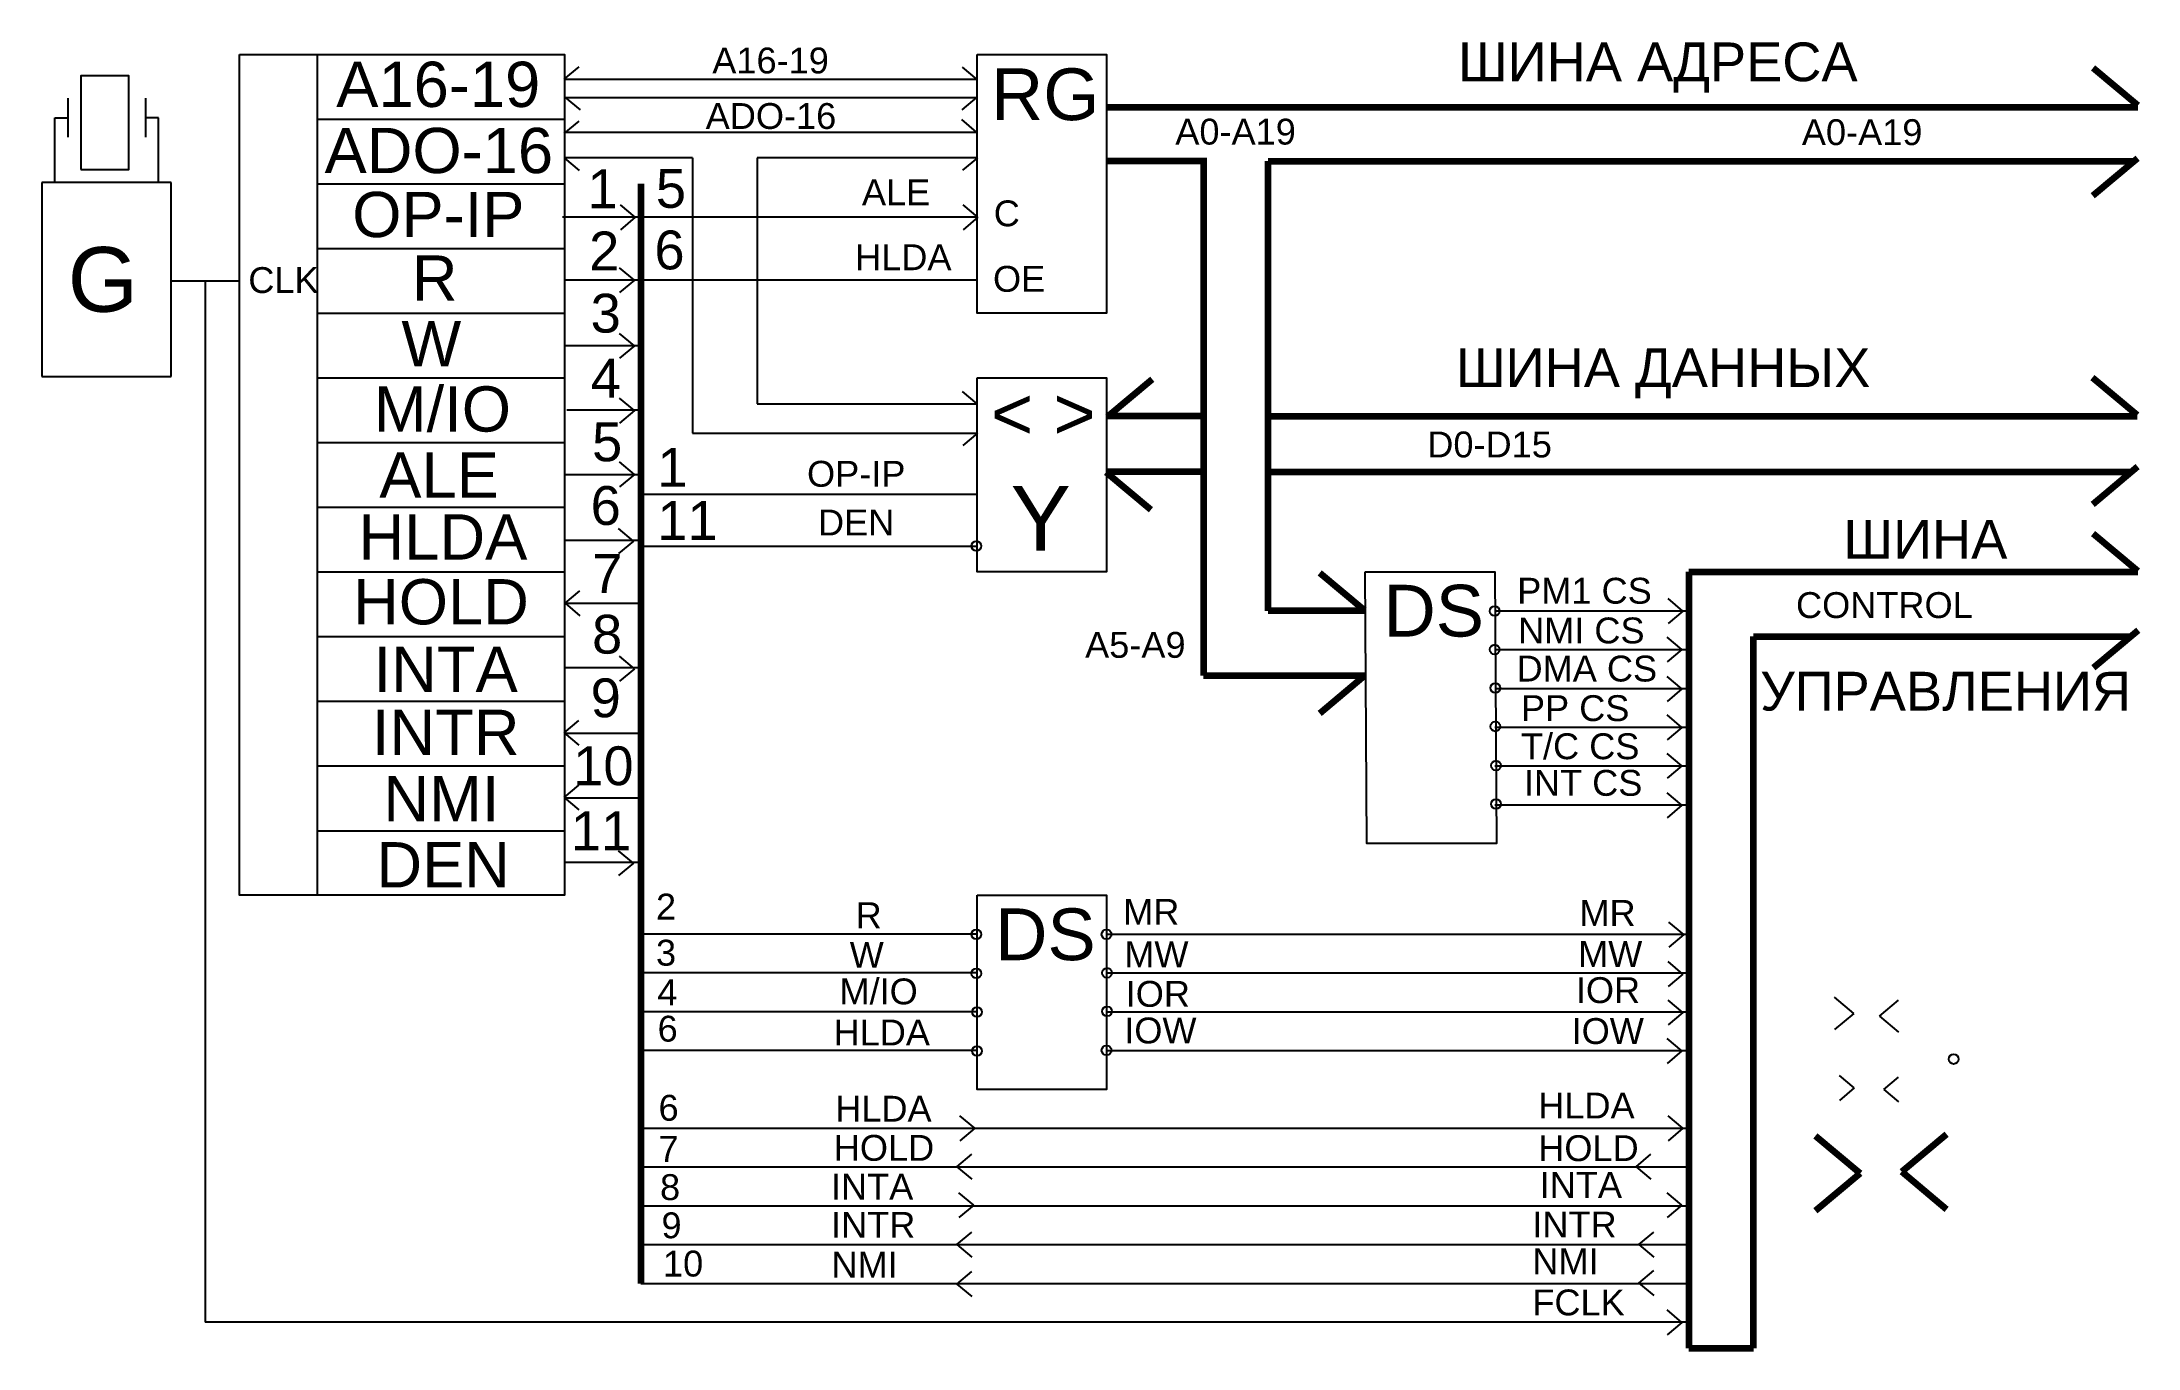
# Paper-space layout 'Лист1' of a CAD drawing. Header units: millimetres. Extents: x -14 to 276, y 7 to 188.
import ezdxf

# ---------------------------------------------------------------- set-up
doc = ezdxf.new("R2010")
doc.units = ezdxf.units.MM
doc.styles.get("Standard").update_dxf_attribs({"font": 'arial.ttf'})

psp = doc.layouts.new('Лист1')

# ---------------------------------------------------------------- linework, layer by layer
for p, q in [((23.8, 186.37), (23.8, 69.69)), ((58.08, 182.93), (60.15, 184.67)), ((115.36, 182.88), (113.3, 184.61)), ((-10.8, 180.29), (-10.8, 174.91)), ((-0.03, 180.29), (-0.03, 174.91)), ((58.09, 182.94), (115.35, 182.94)), ((58.09, 180.42), (115.35, 180.42)), ((58.21, 180.41), (60.28, 178.68)), ((115.31, 180.44), (113.25, 178.71)), ((-12.59, 168.62), (-12.59, 177.6)), ((-12.59, 177.6), (-10.8, 177.6)), ((1.77, 177.6), (-0.03, 177.6)), ((1.77, 168.62), (1.77, 177.6)), ((23.8, 177.4), (58.09, 177.4)), ((58.08, 175.4), (60.15, 177.13)), ((58.09, 175.58), (115.35, 175.58)), ((115.27, 175.6), (113.21, 177.33)), ((75.87, 172.03), (58.09, 172.03)), ((58.1, 172), (60.16, 170.27)), ((75.86, 172.01), (75.86, 133.84)), ((115.35, 172.01), (84.83, 172.01)), ((84.83, 172.01), (84.83, 137.9)), ((115.41, 172.03), (113.34, 170.3)), ((3.56, 168.62), (-14.39, 168.62)), ((-14.39, 168.62), (-14.39, 141.7)), ((3.56, 141.7), (3.56, 168.62)), ((23.8, 168.42), (58.09, 168.42)), ((57.84, 163.84), (68.68, 163.84)), ((67.93, 163.78), (65.87, 165.51)), ((67.93, 163.78), (65.87, 162.05)), ((68.68, 163.84), (115.35, 163.84)), ((115.46, 163.79), (113.4, 165.52)), ((115.46, 163.79), (113.4, 162.06)), ((23.8, 159.45), (58.09, 159.45)), ((3.56, 154.96), (13.03, 154.96)), ((8.25, 154.96), (8.25, 10.45)), ((58.04, 155.1), (68.68, 155.1)), ((67.8, 155.05), (65.74, 156.78)), ((67.8, 155.05), (65.74, 153.32)), ((68.68, 155.1), (115.35, 155.1)), ((23.8, 150.47), (58.09, 150.47)), ((58.04, 145.97), (68.68, 145.97)), ((67.8, 145.94), (65.74, 147.67)), ((67.8, 145.94), (65.74, 144.21)), ((-14.39, 141.7), (3.56, 141.7)), ((23.8, 141.49), (58.09, 141.49)), ((115.37, 137.89), (113.31, 139.62)), ((58.43, 137.04), (68.68, 137.04)), ((67.8, 136.95), (65.74, 138.68)), ((67.8, 136.95), (65.74, 135.22)), ((84.83, 137.9), (115.35, 137.9)), ((75.86, 133.84), (115.35, 133.84)), ((115.42, 133.84), (113.36, 132.11)), ((23.8, 132.52), (58.09, 132.52)), ((58.04, 128.1), (68.68, 128.1)), ((67.8, 128.1), (65.74, 129.83)), ((67.8, 128.1), (65.74, 126.37)), ((68.68, 125.34), (115.35, 125.34)), ((23.8, 123.54), (58.09, 123.54)), ((67.67, 118.85), (65.61, 120.58)), ((58.04, 118.97), (68.68, 118.97)), ((67.67, 118.85), (65.61, 117.12)), ((68.68, 118.16), (115.35, 118.16)), ((23.8, 114.57), (58.09, 114.57)), ((58.18, 110.21), (60.24, 111.94)), ((213.26, 109.14), (211.2, 110.87)), ((58.04, 110.23), (68.57, 110.23)), ((58.18, 110.21), (60.24, 108.48)), ((187.15, 109.18), (214.08, 109.18)), ((213.26, 109.14), (211.2, 107.41)), ((23.8, 105.59), (58.09, 105.59)), ((213.13, 103.8), (211.07, 105.53)), ((67.8, 101.14), (65.74, 102.87)), ((187.15, 103.8), (214.08, 103.8)), ((213.13, 103.8), (211.07, 102.07)), ((58.24, 101.3), (68.68, 101.3)), ((67.8, 101.14), (65.74, 99.41)), ((213.13, 98.33), (211.07, 100.07)), ((23.8, 96.62), (58.09, 96.62)), ((187.15, 98.41), (214.08, 98.41)), ((213.13, 98.33), (211.07, 96.6)), ((58.05, 92.24), (60.11, 93.97)), ((213.13, 93), (211.07, 94.73)), ((58.05, 92.24), (60.11, 90.51)), ((58.24, 92.17), (68.68, 92.17)), ((187.15, 93.03), (214.08, 93.03)), ((213.13, 93), (211.07, 91.26)), ((23.8, 87.64), (58.09, 87.64)), ((187.15, 87.64), (214.08, 87.64)), ((213.13, 87.66), (211.07, 89.39)), ((213.13, 87.66), (211.07, 85.93)), ((58.05, 83.26), (60.11, 84.99)), ((58.05, 83.26), (60.11, 81.53)), ((58.24, 83.23), (68.68, 83.23)), ((187.15, 82.26), (214.08, 82.26)), ((213.13, 82.19), (211.07, 83.92)), ((213.13, 82.19), (211.07, 80.46)), ((23.8, 78.66), (58.09, 78.66)), ((67.67, 74.15), (65.61, 75.88)), ((58.04, 74.3), (68.68, 74.3)), ((67.67, 74.15), (65.61, 72.42)), ((115.35, 64.3), (68.68, 64.3)), ((133.3, 64.3), (214.08, 64.3)), ((213.39, 64.24), (211.33, 65.97)), ((213.39, 64.24), (211.33, 62.51)), ((115.35, 58.92), (68.68, 58.92)), ((133.3, 58.92), (214.08, 58.92)), ((213.26, 58.77), (211.2, 60.5)), ((213.26, 58.77), (211.2, 57.04)), ((236.97, 53.3), (234.31, 55.54)), ((115.35, 53.53), (68.68, 53.53)), ((133.3, 53.53), (214.08, 53.53)), ((213.26, 53.43), (211.2, 55.16)), ((213.26, 53.43), (211.2, 51.7)), ((236.97, 53.3), (234.31, 51.07)), ((240.53, 52.91), (243.19, 55.14)), ((240.53, 52.91), (243.19, 50.68)), ((213.13, 48.09), (211.07, 49.82)), ((115.35, 48.15), (68.68, 48.15)), ((133.3, 48.15), (214.08, 48.15)), ((213.13, 48.09), (211.07, 46.36)), ((237.03, 42.96), (234.97, 44.69)), ((241.13, 42.74), (243.19, 44.47)), ((237.03, 42.96), (234.97, 41.23)), ((241.13, 42.74), (243.19, 41.01)), ((115.01, 37.37), (112.95, 39.1)), ((213.26, 37.37), (211.2, 39.1)), ((68.68, 37.38), (214.08, 37.38)), ((115.01, 37.37), (112.95, 35.64)), ((213.26, 37.37), (211.2, 35.64)), ((68.68, 31.99), (214.08, 31.99)), ((112.55, 32.03), (114.61, 33.76)), ((112.55, 32.03), (114.61, 30.3)), ((206.76, 32.03), (208.82, 33.76)), ((206.76, 32.03), (208.82, 30.3)), ((68.68, 26.61), (214.08, 26.61)), ((114.88, 26.69), (112.82, 28.42)), ((114.88, 26.69), (112.82, 24.96)), ((213.13, 26.69), (211.07, 28.42)), ((213.13, 26.69), (211.07, 24.96)), ((68.68, 21.22), (214.08, 21.22)), ((112.55, 21.22), (114.61, 22.95)), ((112.55, 21.22), (114.61, 19.49)), ((207.15, 21.22), (209.22, 22.95)), ((207.15, 21.22), (209.22, 19.49)), ((112.55, 15.75), (114.61, 17.48)), ((207.15, 15.88), (209.22, 17.61)), ((68.68, 15.84), (214.08, 15.84)), ((112.55, 15.75), (114.61, 14.02)), ((207.15, 15.88), (209.22, 14.15)), ((213.13, 10.41), (211.07, 12.15)), ((214.08, 10.45), (8.25, 10.45)), ((213.13, 10.41), (211.07, 8.68))]:
    psp.add_line(p, q)
at = {"color": 242, "lineweight": 100, "true_color": 0xcd2027}
for p, q in [((276.36, 179.28), (270.18, 184.47)), ((133.3, 179.08), (276.36, 179.08)), ((146.76, 172.01), (146.76, 100.21)), ((276.31, 171.94), (270.12, 166.75)), ((146.76, 171.56), (133.3, 171.56)), ((155.74, 171.56), (275.86, 171.56)), ((155.74, 109.18), (155.74, 171.56)), ((133.44, 136.13), (139.62, 141.33)), ((276.29, 136.32), (270.1, 141.51)), ((146.76, 136.17), (133.3, 136.17)), ((155.74, 136.17), (276.29, 136.17)), ((133.26, 128.41), (139.45, 123.22)), ((146.76, 128.45), (133.3, 128.45)), ((155.74, 128.45), (275.5, 128.45)), ((276.31, 129.13), (270.13, 123.93)), ((276.35, 114.66), (270.16, 119.85)), ((169.1, 109.21), (162.91, 114.4)), ((214.08, 114.57), (214.08, 6.86)), ((214.08, 114.57), (276.35, 114.57)), ((169.24, 109.18), (155.74, 109.18)), ((223.06, 6.86), (223.06, 105.59)), ((223.06, 105.59), (275.37, 105.59)), ((276.4, 106.46), (270.22, 101.27)), ((146.76, 100.21), (169.29, 100.21)), ((169.06, 100.11), (162.87, 94.92)), ((237.83, 31.08), (231.64, 36.28)), ((243.63, 31.35), (249.82, 36.54)), ((237.83, 31.08), (231.64, 25.89)), ((243.63, 31.35), (249.82, 26.16)), ((214.08, 6.86), (223.06, 6.86))]:
    psp.add_line(p, q, dxfattribs=at)
at = {"lineweight": 100}
psp.add_line((68.68, 168.42), (68.68, 15.84), dxfattribs=at)
for points in [[(13.03, 186.37), (58.09, 186.37), (58.09, 69.69), (13.03, 69.69)], [(115.35, 186.37), (133.3, 186.37), (133.3, 150.47), (115.35, 150.47)], [(-9, 170.42), (-2.33, 170.42), (-2.33, 183.39), (-9, 183.39)], [(115.35, 141.49), (133.3, 141.49), (133.3, 114.57), (115.35, 114.57)], [(169.2, 114.57), (187.15, 114.57), (187.38, 76.87), (169.43, 76.87)], [(115.35, 69.69), (133.3, 69.69), (133.3, 42.76), (115.35, 42.76)]]:
    psp.add_lwpolyline(points, close=True)
for centre in [(115.23, 118.17), (187.15, 109.13), (187.15, 103.8), (187.23, 98.46), (187.23, 93.12), (187.32, 87.7), (187.32, 82.36), (115.24, 64.27), (133.3, 64.27), (115.24, 58.85), (133.38, 58.93), (115.32, 53.51), (133.38, 53.59), (115.32, 48.08), (133.3, 48.17), (250.82, 46.96)]:
    psp.add_circle(centre, 0.678)

# ---------------------------------------------------------------- texts
psp.add_text('G', height=8.98).set_placement((-10.81, 150.67))
at = {"attachment_point": 1}
for s, width, insert, char_height in [('A16-19', 34.2893, (78.61, 187.33), 3.59), ('A16-19', 34.2893, (26.44, 185.37), 6.283), ('RG', 15.0614, (117.28, 184.44), 7.18), ('ADO-16', 34.2893, (77.69, 179.63), 3.59), ('ADO-16', 34.2893, (24.82, 176.19), 6.283), ('1', 10.5888, (61.3, 170.43), 5.39), ('5', 10.5888, (70.78, 170.48), 5.39), ('ALE', 34.2893, (99.37, 169.05), 3.59), ('OP-IP', 34.2893, (28.66, 167.31), 6.283), ('С', 34.2893, (117.65, 166.12), 3.59), ('2', 10.5888, (61.52, 161.8), 5.39), ('6', 10.5888, (70.58, 161.94), 5.39), ('HLDA', 34.2893, (98.42, 160.03), 3.59), ('R', 34.2893, (36.93, 158.49), 6.28), ('ОЕ', 34.2893, (117.55, 157.03), 3.59), ('CLK', 10.7707, (14.24, 156.86), 3.59), ('3', 10.5888, (61.73, 153.17), 5.39), ('W', 22.0219, (35.49, 149.37), 6.28), ('4', 10.5888, (61.73, 144.14), 5.39), ('M/IO', 34.2893, (31.67, 140.32), 6.283), ('< >', 17.9233, (117.28, 140.14), 7.18), ('5', 10.5888, (61.93, 135.31), 5.39), ('ALE', 34.2893, (32.41, 131.14), 6.283), ('1', 10.5888, (70.98, 131.77), 5.39), ('OP-IP', 34.2893, (91.75, 129.98), 3.59), ('6', 10.5888, (61.73, 126.48), 5.39), ('Y', 17.9233, (119.99, 126.5), 8.98), ('HLDA', 34.2893, (29.54, 122.56), 6.283), ('11', 10.5888, (70.98, 124.39), 5.385), ('DEN', 34.2893, (93.27, 123.22), 3.59), ('7', 10.5888, (61.93, 117.05), 5.39), ('HOLD', 34.2893, (28.78, 113.57), 6.283), ('PM1 CS', 34.2893, (190.27, 113.75), 3.59), ('DS', 15.0614, (171.73, 112.78), 7.18), ('8', 10.5888, (61.93, 108.62), 5.39), ('NMI CS', 34.2893, (190.39, 108.24), 3.59), ('INTA', 34.2893, (31.63, 104.2), 6.283), ('DMA CS', 34.2893, (190.18, 102.95), 3.59), ('9', 10.5888, (61.73, 99.79), 5.39), ('PP CS', 34.2893, (190.79, 97.46), 3.59), ('INTR', 34.2893, (31.4, 95.45), 6.283), ('10', 10.5888, (59.32, 90.36), 5.385), ('T/C CS', 34.2893, (190.79, 92.17), 3.59), ('NMI', 34.2893, (32.98, 86.25), 6.283), ('INT CS', 34.2893, (191.2, 87.09), 3.59), ('11', 10.5888, (58.99, 81.34), 5.385), ('DEN', 34.2893, (32.01, 77.07), 6.283), ('2', 10.5888, (70.8, 69.92), 3.59), ('R', 34.2893, (98.49, 68.72), 3.59), ('DS', 15.0614, (117.86, 67.87), 7.18), ('MR', 34.2893, (135.6, 69.19), 3.59), ('MR', 34.2893, (198.9, 69.04), 3.59), ('3', 10.5888, (70.8, 63.52), 3.59), ('W', 34.2893, (97.67, 63.23), 3.59), ('MW', 34.2893, (135.76, 63.3), 3.59), ('MW', 34.2893, (198.72, 63.35), 3.59), ('M/IO', 34.2893, (96.25, 58.15), 3.59), ('IOR', 34.2893, (198.41, 58.33), 3.59), ('4', 10.5888, (70.98, 58.02), 3.59), ('IOR', 34.2893, (135.96, 57.81), 3.59), ('6', 10.5888, (71.02, 52.98), 3.59), ('HLDA', 34.2893, (95.43, 52.45), 3.59), ('IOW', 34.2893, (135.76, 52.73), 3.59), ('IOW', 34.2893, (197.82, 52.65), 3.59), ('6', 10.5888, (71.15, 42), 3.59), ('HLDA', 34.2893, (95.66, 41.87), 3.59), ('HLDA', 34.2893, (193.19, 42.31), 3.59), ('7', 10.5888, (71.15, 36.29), 3.59), ('HOLD', 34.2893, (95.46, 36.44), 3.59), ('HOLD', 34.2893, (193.19, 36.4), 3.59), ('8', 10.5888, (71.36, 30.99), 3.59), ('INTA', 34.2893, (95.07, 31.05), 3.59), ('INTA', 34.2893, (193.39, 31.3), 3.59), ('9', 10.5888, (71.56, 25.69), 3.59), ('INTR', 34.2893, (95.08, 25.75), 3.59), ('INTR', 34.2893, (192.37, 25.8), 3.59), ('10', 10.5888, (71.77, 20.38), 3.59), ('NMI', 34.2893, (192.37, 20.7), 3.59), ('NMI', 34.2893, (95.14, 20.22), 3.59), ('FCLK', 34.2893, (192.37, 14.99), 3.59)]:
    psp.add_mtext_dynamic_manual_height_columns(s, width=width, gutter_width=44.88, heights=[0], dxfattribs=dict(at, insert=insert, char_height=char_height))
at = {"color": 242, "true_color": 0xcd2027, "attachment_point": 1}
for s, width, insert, char_height in [('ШИНА АДРЕСА', 61.5, (182.06, 188.04), 5.3854), ('A0-A19', 34.2893, (142.84, 177.46), 3.59), ('A0-A19', 34.2893, (229.76, 177.39), 3.59), ('ШИНА ДАННЫХ', 61.5, (181.78, 145.61), 5.3854), ('D0-D15', 34.2893, (177.8, 134.05), 3.59), ('ШИНА', 34.2893, (235.52, 121.79), 5.385), ('CONTROL', 34.2893, (228.95, 111.76), 3.59), ('A5-A9', 34.2893, (130.33, 106.24), 3.59), ('УПРАВЛЕНИЯ', 34.2893, (223.98, 100.71), 5.385)]:
    psp.add_mtext_dynamic_manual_height_columns(s, width=width, gutter_width=44.88, heights=[0], dxfattribs=dict(at, insert=insert, char_height=char_height))

doc.saveas('drawing.dxf')
